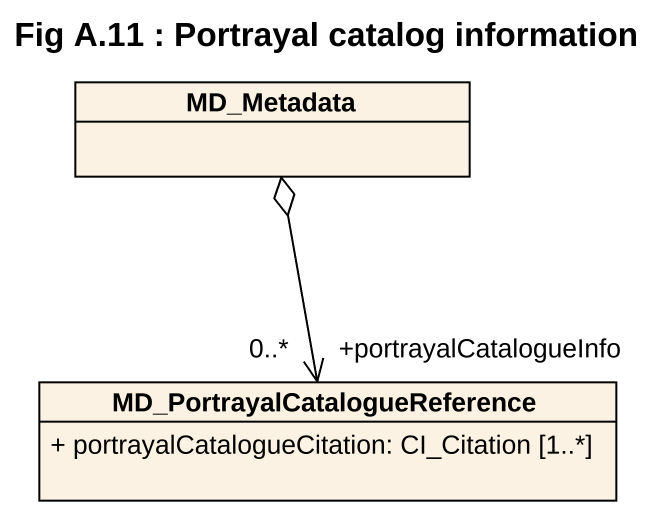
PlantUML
@startuml
title Fig A.11 : Portrayal catalog information
hide circle
hide empty members
skinparam classAttributeIconSize 0
class MD_Metadata
class "MD_PortrayalCatalogueReference" as MD_PortrayalCatalogueReferen {
  + portrayalCatalogueCitation: CI_Citation [1..*]
}
MD_Metadata o--> "+portrayalCatalogueInfo\n0..*" MD_PortrayalCatalogueReferen
@enduml
